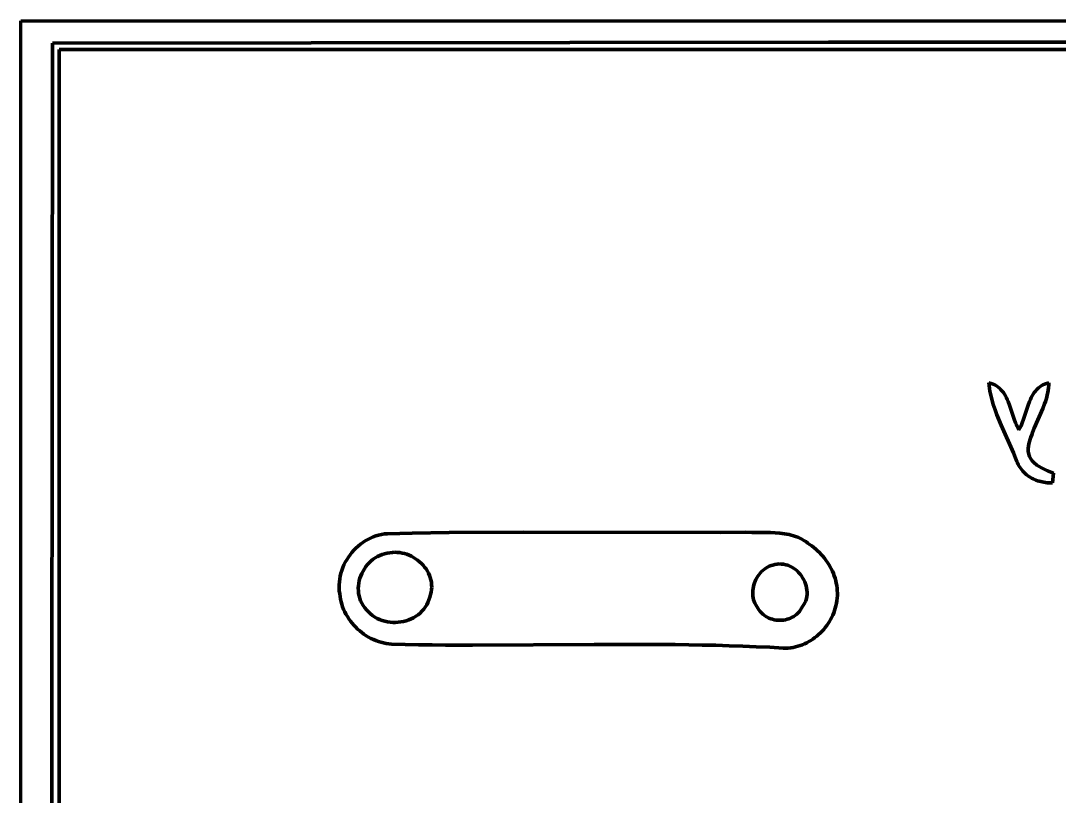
# Model space of a CAD drawing. Header units: millimetres. Extents: x 0 to 18.7, y 0 to 10.7.
# Drawn here: x 0 to 6.03, y 6.19 to 10.69 of the extents above; entities that cross this region are included whole.
import ezdxf

# ---------------------------------------------------------------- set-up
doc = ezdxf.new("R2010")
doc.units = ezdxf.units.MM
doc.layers.add('color#000000ff', color=7, linetype='CONTINUOUS', lineweight=100)
doc.layers.add('color#ffffffff', color=7, linetype='CONTINUOUS', lineweight=100)

msp = doc.modelspace()

# ---------------------------------------------------------------- linework, layer by layer
at = {"layer": 'color#000000ff'}
for p, q in [((0.1806, 6.5833), (0.1843, 10.565)), ((0.1843, 10.565), (4.6924, 10.5702)), ((4.6924, 10.5702), (12.0694, 10.5694)), ((0.2224, 10.5277), (0.2223, 0.5696)), ((18.5138, 10.5276), (0.2224, 10.5277)), ((5.6249, 8.5913), (5.6372, 8.588)), ((5.6264, 8.5752), (5.6249, 8.5913)), ((5.6284, 8.5592), (5.6264, 8.5752)), ((5.6372, 8.588), (5.6486, 8.5839)), ((5.6486, 8.5839), (5.6593, 8.5789)), ((5.6593, 8.5789), (5.6692, 8.5731)), ((5.6692, 8.5731), (5.6783, 8.5666)), ((5.9189, 8.5668), (5.9281, 8.5733)), ((5.9281, 8.5733), (5.938, 8.579)), ((5.938, 8.579), (5.9486, 8.584)), ((5.9486, 8.584), (5.9601, 8.5881)), ((5.9601, 8.5881), (5.9724, 8.5913)), ((5.9719, 8.5772), (5.9708, 8.5631)), ((5.9724, 8.5913), (5.9719, 8.5772)), ((5.631, 8.5434), (5.6284, 8.5592)), ((5.634, 8.5276), (5.631, 8.5434)), ((5.6374, 8.512), (5.634, 8.5276)), ((5.6413, 8.4965), (5.6374, 8.512)), ((5.6783, 8.5666), (5.6868, 8.5595)), ((5.6868, 8.5595), (5.6947, 8.5517)), ((5.6947, 8.5517), (5.702, 8.5433)), ((5.702, 8.5433), (5.7087, 8.5344)), ((5.7087, 8.5344), (5.715, 8.525)), ((5.715, 8.525), (5.7208, 8.5152)), ((5.7208, 8.5152), (5.7262, 8.505)), ((5.8711, 8.5053), (5.8765, 8.5155)), ((5.8765, 8.5155), (5.8822, 8.5253)), ((5.8822, 8.5253), (5.8885, 8.5347)), ((5.8885, 8.5347), (5.8952, 8.5436)), ((5.8952, 8.5436), (5.9025, 8.5519)), ((5.9025, 8.5519), (5.9104, 8.5597)), ((5.9104, 8.5597), (5.9189, 8.5668)), ((5.9607, 8.5087), (5.957, 8.4954)), ((5.964, 8.5221), (5.9607, 8.5087)), ((5.9668, 8.5356), (5.964, 8.5221)), ((5.9691, 8.5493), (5.9668, 8.5356)), ((5.9708, 8.5631), (5.9691, 8.5493)), ((5.6455, 8.4811), (5.6413, 8.4965)), ((5.6501, 8.4658), (5.6455, 8.4811)), ((5.655, 8.4506), (5.6501, 8.4658)), ((5.6603, 8.4355), (5.655, 8.4506)), ((5.7262, 8.505), (5.7313, 8.4944)), ((5.7313, 8.4944), (5.736, 8.4836)), ((5.736, 8.4836), (5.7447, 8.4612)), ((5.7447, 8.4612), (5.7717, 8.3808)), ((5.8262, 8.3809), (5.8527, 8.4615)), ((5.8527, 8.4615), (5.8613, 8.4839)), ((5.8613, 8.4839), (5.866, 8.4947)), ((5.866, 8.4947), (5.8711, 8.5053)), ((5.9483, 8.4692), (5.9385, 8.4433)), ((5.9528, 8.4822), (5.9483, 8.4692)), ((5.957, 8.4954), (5.9528, 8.4822)), ((5.6715, 8.4055), (5.6603, 8.4355)), ((5.6964, 8.3461), (5.6715, 8.4055)), ((5.9385, 8.4433), (5.8884, 8.3283)), ((5.7682, 8.1841), (5.6964, 8.3461)), ((5.7717, 8.3808), (5.78, 8.3588)), ((5.78, 8.3588), (5.7844, 8.3482)), ((5.7844, 8.3482), (5.7891, 8.3379)), ((5.7891, 8.3379), (5.7941, 8.328)), ((5.7941, 8.328), (5.7994, 8.3185)), ((5.7994, 8.3185), (5.8046, 8.328)), ((5.8046, 8.328), (5.8094, 8.3379)), ((5.8094, 8.3379), (5.8139, 8.3482)), ((5.8139, 8.3482), (5.8182, 8.3589)), ((5.8182, 8.3589), (5.8262, 8.3809)), ((5.8884, 8.3283), (5.8781, 8.3025)), ((5.8687, 8.2765), (5.8646, 8.2633)), ((5.8732, 8.2896), (5.8687, 8.2765)), ((5.8781, 8.3025), (5.8732, 8.2896)), ((5.8547, 8.2231), (5.8523, 8.2094)), ((5.8523, 8.2094), (5.8523, 8.2008)), ((5.8575, 8.2366), (5.8547, 8.2231)), ((5.8608, 8.25), (5.8575, 8.2366)), ((5.8646, 8.2633), (5.8608, 8.25)), ((5.7797, 8.1543), (5.7682, 8.1841)), ((5.7827, 8.1447), (5.7797, 8.1543)), ((5.8523, 8.2008), (5.853, 8.1925)), ((5.853, 8.1925), (5.8542, 8.1846)), ((5.8542, 8.1846), (5.8559, 8.1771)), ((5.8559, 8.1771), (5.8581, 8.1699)), ((5.8581, 8.1699), (5.8609, 8.163)), ((5.8609, 8.163), (5.8641, 8.1564)), ((5.8641, 8.1564), (5.8678, 8.1501)), ((5.8678, 8.1501), (5.8719, 8.1441)), ((5.7861, 8.1354), (5.7827, 8.1447)), ((5.7899, 8.1264), (5.7861, 8.1354)), ((5.7942, 8.1177), (5.7899, 8.1264)), ((5.7989, 8.1093), (5.7942, 8.1177)), ((5.804, 8.1012), (5.7989, 8.1093)), ((5.8094, 8.0934), (5.804, 8.1012)), ((5.8152, 8.086), (5.8094, 8.0934)), ((5.8213, 8.0788), (5.8152, 8.086)), ((5.8719, 8.1441), (5.8763, 8.1384)), ((5.8763, 8.1384), (5.8812, 8.133)), ((5.8812, 8.133), (5.8863, 8.1278)), ((5.8863, 8.1278), (5.8918, 8.1228)), ((5.8918, 8.1228), (5.8976, 8.1181)), ((5.8976, 8.1181), (5.9036, 8.1136)), ((5.9036, 8.1136), (5.9163, 8.1053)), ((5.9163, 8.1053), (5.9298, 8.0976)), ((5.9298, 8.0976), (5.9652, 8.0811)), ((5.8278, 8.072), (5.8213, 8.0788)), ((5.8345, 8.0656), (5.8278, 8.072)), ((5.8416, 8.0594), (5.8345, 8.0656)), ((5.849, 8.0536), (5.8416, 8.0594)), ((5.8566, 8.0482), (5.849, 8.0536)), ((5.8645, 8.0431), (5.8566, 8.0482)), ((5.8726, 8.0384), (5.8645, 8.0431)), ((5.8809, 8.034), (5.8726, 8.0384)), ((5.8895, 8.03), (5.8809, 8.034)), ((5.8982, 8.0263), (5.8895, 8.03)), ((5.9072, 8.0231), (5.8982, 8.0263)), ((5.9652, 8.0811), (6.0006, 8.0673)), ((6.0006, 8.0673), (5.9932, 8.0111)), ((5.9162, 8.0202), (5.9072, 8.0231)), ((5.9255, 8.0176), (5.9162, 8.0202)), ((5.9349, 8.0155), (5.9255, 8.0176)), ((5.9444, 8.0138), (5.9349, 8.0155)), ((5.954, 8.0124), (5.9444, 8.0138)), ((5.9637, 8.0115), (5.954, 8.0124)), ((5.9735, 8.0109), (5.9637, 8.0115)), ((5.9833, 8.0108), (5.9735, 8.0109)), ((5.9932, 8.0111), (5.9833, 8.0108)), ((2.4884, 7.7217), (2.9184, 7.7237)), ((2.9184, 7.7237), (4.0651, 7.7223)), ((4.0651, 7.7223), (4.2084, 7.7237)), ((4.2084, 7.7237), (4.2477, 7.7227)), ((4.2477, 7.7227), (4.3562, 7.7219)), ((1.9728, 7.6538), (1.9866, 7.6639)), ((1.9866, 7.6639), (2.0009, 7.6733)), ((2.0009, 7.6733), (2.0156, 7.6819)), ((2.0156, 7.6819), (2.0309, 7.6896)), ((2.0309, 7.6896), (2.0465, 7.6964)), ((2.0465, 7.6964), (2.0626, 7.7022)), ((2.0626, 7.7022), (2.079, 7.7071)), ((2.079, 7.7071), (2.0958, 7.7109)), ((2.0958, 7.7109), (2.1129, 7.7137)), ((2.1129, 7.7137), (2.1303, 7.7153)), ((2.1303, 7.7153), (2.2735, 7.7186)), ((2.2735, 7.7186), (2.4884, 7.7217)), ((4.3562, 7.7219), (4.3835, 7.7207)), ((4.3835, 7.7207), (4.4106, 7.7185)), ((4.4106, 7.7185), (4.424, 7.7169)), ((4.424, 7.7169), (4.4373, 7.715)), ((4.4373, 7.715), (4.4505, 7.7127)), ((4.4505, 7.7127), (4.4636, 7.71)), ((4.4636, 7.71), (4.4765, 7.7069)), ((4.4765, 7.7069), (4.4892, 7.7032)), ((4.4892, 7.7032), (4.5018, 7.699)), ((4.5018, 7.699), (4.5141, 7.6943)), ((4.5141, 7.6943), (4.5263, 7.689)), ((4.5263, 7.689), (4.5382, 7.683)), ((4.5382, 7.683), (4.5498, 7.6764)), ((4.5498, 7.6764), (4.5611, 7.6691)), ((4.5611, 7.6691), (4.5722, 7.661)), ((1.913, 7.5926), (1.9237, 7.6061)), ((1.9237, 7.6061), (1.935, 7.619)), ((1.935, 7.619), (1.947, 7.6313)), ((1.947, 7.6313), (1.9596, 7.6429)), ((1.9596, 7.6429), (1.9728, 7.6538)), ((2.129, 7.6022), (2.114, 7.5991)), ((2.1446, 7.604), (2.129, 7.6022)), ((2.1588, 7.606), (2.1446, 7.604)), ((2.1731, 7.6069), (2.1588, 7.606)), ((2.1874, 7.6066), (2.1731, 7.6069)), ((2.2016, 7.6053), (2.1874, 7.6066)), ((2.2156, 7.603), (2.2016, 7.6053)), ((2.2295, 7.5997), (2.2156, 7.603)), ((4.5722, 7.661), (4.583, 7.6522)), ((4.583, 7.6522), (4.595, 7.6439)), ((4.595, 7.6439), (4.6068, 7.635)), ((4.6068, 7.635), (4.6182, 7.6256)), ((4.6182, 7.6256), (4.6292, 7.6158)), ((4.6292, 7.6158), (4.6398, 7.6056)), ((4.6398, 7.6056), (4.65, 7.5949)), ((1.8778, 7.5339), (1.8855, 7.5492)), ((1.8855, 7.5492), (1.8939, 7.5642)), ((1.8939, 7.5642), (1.9031, 7.5786)), ((1.9031, 7.5786), (1.913, 7.5926)), ((2.0243, 7.5466), (2.0141, 7.5355)), ((2.0351, 7.5569), (2.0243, 7.5466)), ((2.0467, 7.5664), (2.0351, 7.5569)), ((2.059, 7.575), (2.0467, 7.5664)), ((2.0719, 7.5826), (2.059, 7.575)), ((2.0853, 7.5893), (2.0719, 7.5826)), ((2.0994, 7.5948), (2.0853, 7.5893)), ((2.114, 7.5991), (2.0994, 7.5948)), ((2.2431, 7.5954), (2.2295, 7.5997)), ((2.2564, 7.5902), (2.2431, 7.5954)), ((2.2694, 7.5842), (2.2564, 7.5902)), ((2.282, 7.5774), (2.2694, 7.5842)), ((2.2941, 7.5698), (2.282, 7.5774)), ((2.3058, 7.5614), (2.2941, 7.5698)), ((2.3169, 7.5524), (2.3058, 7.5614)), ((2.3273, 7.5427), (2.3169, 7.5524)), ((2.3371, 7.5324), (2.3273, 7.5427)), ((4.65, 7.5949), (4.6598, 7.5839)), ((4.6598, 7.5839), (4.6692, 7.5724)), ((4.6692, 7.5724), (4.6781, 7.5607)), ((4.6781, 7.5607), (4.6865, 7.5486)), ((4.6865, 7.5486), (4.6945, 7.5361)), ((1.8561, 7.4692), (1.8601, 7.4857)), ((1.8601, 7.4857), (1.8652, 7.5021)), ((1.8652, 7.5021), (1.8711, 7.5181)), ((1.8711, 7.5181), (1.8778, 7.5339)), ((1.9817, 7.4849), (1.9757, 7.4711)), ((1.9885, 7.4984), (1.9817, 7.4849)), ((1.9962, 7.5113), (1.9885, 7.4984)), ((2.0048, 7.5237), (1.9962, 7.5113)), ((2.0141, 7.5355), (2.0048, 7.5237)), ((2.3462, 7.5215), (2.3371, 7.5324)), ((2.3546, 7.5101), (2.3462, 7.5215)), ((2.3621, 7.4982), (2.3546, 7.5101)), ((2.3687, 7.4859), (2.3621, 7.4982)), ((2.3744, 7.4731), (2.3687, 7.4859)), ((4.2962, 7.4867), (4.2892, 7.4781)), ((4.3037, 7.4948), (4.2962, 7.4867)), ((4.3117, 7.5023), (4.3037, 7.4948)), ((4.3203, 7.5092), (4.3117, 7.5023)), ((4.3293, 7.5155), (4.3203, 7.5092)), ((4.3387, 7.521), (4.3293, 7.5155)), ((4.3486, 7.5259), (4.3387, 7.521)), ((4.3588, 7.5299), (4.3486, 7.5259)), ((4.3695, 7.5331), (4.3588, 7.5299)), ((4.3805, 7.5354), (4.3695, 7.5331)), ((4.3936, 7.538), (4.3805, 7.5354)), ((4.4066, 7.5392), (4.3936, 7.538)), ((4.4194, 7.5391), (4.4066, 7.5392)), ((4.432, 7.5377), (4.4194, 7.5391)), ((4.4443, 7.5352), (4.432, 7.5377)), ((4.4563, 7.5315), (4.4443, 7.5352)), ((4.4679, 7.5268), (4.4563, 7.5315)), ((4.4792, 7.5211), (4.4679, 7.5268)), ((4.4899, 7.5145), (4.4792, 7.5211)), ((4.5002, 7.507), (4.4899, 7.5145)), ((4.51, 7.4987), (4.5002, 7.507)), ((4.5191, 7.4897), (4.51, 7.4987)), ((4.5276, 7.4801), (4.5191, 7.4897)), ((4.6945, 7.5361), (4.7019, 7.5234)), ((4.7019, 7.5234), (4.7088, 7.5104)), ((4.7088, 7.5104), (4.7151, 7.4972)), ((4.7151, 7.4972), (4.7209, 7.4837)), ((4.7209, 7.4837), (4.7261, 7.4701)), ((1.8497, 7.4183), (1.8508, 7.4354)), ((1.8508, 7.4354), (1.853, 7.4524)), ((1.853, 7.4524), (1.8561, 7.4692)), ((1.9639, 7.4278), (1.962, 7.413)), ((1.9668, 7.4424), (1.9639, 7.4278)), ((1.9708, 7.4569), (1.9668, 7.4424)), ((1.9757, 7.4711), (1.9708, 7.4569)), ((2.3792, 7.46), (2.3744, 7.4731)), ((2.3829, 7.4466), (2.3792, 7.46)), ((2.3856, 7.4329), (2.3829, 7.4466)), ((2.3871, 7.419), (2.3856, 7.4329)), ((4.2627, 7.4293), (4.2593, 7.4187)), ((4.2668, 7.4397), (4.2627, 7.4293)), ((4.2715, 7.4498), (4.2668, 7.4397)), ((4.2768, 7.4597), (4.2715, 7.4498)), ((4.2827, 7.4691), (4.2768, 7.4597)), ((4.2892, 7.4781), (4.2827, 7.4691)), ((4.5355, 7.4699), (4.5276, 7.4801)), ((4.5426, 7.4592), (4.5355, 7.4699)), ((4.549, 7.448), (4.5426, 7.4592)), ((4.5545, 7.4364), (4.549, 7.448)), ((4.5592, 7.4245), (4.5545, 7.4364)), ((4.563, 7.4124), (4.5592, 7.4245)), ((4.7261, 7.4701), (4.7307, 7.4562)), ((4.7307, 7.4562), (4.7346, 7.4421)), ((4.7346, 7.4421), (4.738, 7.4279)), ((4.738, 7.4279), (4.7406, 7.4136)), ((1.8497, 7.4011), (1.8497, 7.4183)), ((1.8507, 7.3839), (1.8497, 7.4011)), ((1.8529, 7.3667), (1.8507, 7.3839)), ((1.8547, 7.351), (1.8529, 7.3667)), ((1.962, 7.413), (1.9611, 7.3981)), ((1.9611, 7.3981), (1.9615, 7.3833)), ((1.9615, 7.3833), (1.9629, 7.3685)), ((1.9629, 7.3685), (1.9656, 7.3538)), ((2.3758, 7.3471), (2.3807, 7.3616)), ((2.3807, 7.3616), (2.3843, 7.3761)), ((2.3843, 7.3761), (2.3865, 7.3905)), ((2.3865, 7.3905), (2.3874, 7.4048)), ((2.3874, 7.4048), (2.3871, 7.419)), ((4.253, 7.386), (4.2524, 7.375)), ((4.2524, 7.375), (4.2525, 7.364)), ((4.2525, 7.364), (4.2534, 7.3531)), ((4.2544, 7.397), (4.253, 7.386)), ((4.2565, 7.4079), (4.2544, 7.397)), ((4.2593, 7.4187), (4.2565, 7.4079)), ((4.5658, 7.4001), (4.563, 7.4124)), ((4.5677, 7.3877), (4.5658, 7.4001)), ((4.5668, 7.3503), (4.5682, 7.3627)), ((4.5685, 7.3752), (4.5677, 7.3877)), ((4.5682, 7.3627), (4.5685, 7.3752)), ((4.7406, 7.4136), (4.7426, 7.3992)), ((4.7426, 7.3992), (4.7439, 7.3847)), ((4.7439, 7.3847), (4.7445, 7.3701)), ((4.7445, 7.3701), (4.7444, 7.3554)), ((1.8573, 7.3355), (1.8547, 7.351)), ((1.8607, 7.3202), (1.8573, 7.3355)), ((1.865, 7.3051), (1.8607, 7.3202)), ((1.87, 7.2903), (1.865, 7.3051)), ((1.9656, 7.3538), (1.9695, 7.3394)), ((1.9695, 7.3394), (1.9747, 7.3252)), ((1.9747, 7.3252), (1.9812, 7.3114)), ((1.9812, 7.3114), (1.989, 7.2979)), ((2.3502, 7.2884), (2.3584, 7.3018)), ((2.3584, 7.3018), (2.3654, 7.316)), ((2.3654, 7.316), (2.3713, 7.3311)), ((2.3713, 7.3311), (2.3758, 7.3471)), ((4.2534, 7.3531), (4.255, 7.3423)), ((4.255, 7.3423), (4.2575, 7.3316)), ((4.2575, 7.3316), (4.2608, 7.3212)), ((4.2608, 7.3212), (4.2649, 7.311)), ((4.2649, 7.311), (4.27, 7.3011)), ((4.27, 7.3011), (4.2759, 7.2916)), ((4.5413, 7.292), (4.549, 7.303)), ((4.549, 7.303), (4.5554, 7.3143)), ((4.5554, 7.3143), (4.5604, 7.3261)), ((4.5604, 7.3261), (4.5642, 7.3381)), ((4.5642, 7.3381), (4.5668, 7.3503)), ((4.7394, 7.3114), (4.7362, 7.2968)), ((4.7419, 7.3261), (4.7394, 7.3114)), ((4.7435, 7.3408), (4.7419, 7.3261)), ((4.7444, 7.3554), (4.7435, 7.3408)), ((1.8758, 7.2757), (1.87, 7.2903)), ((1.8823, 7.2614), (1.8758, 7.2757)), ((1.8895, 7.2475), (1.8823, 7.2614)), ((1.8973, 7.2339), (1.8895, 7.2475)), ((1.989, 7.2979), (1.9982, 7.285)), ((1.9982, 7.285), (2.0088, 7.2726)), ((2.0088, 7.2726), (2.0197, 7.2604)), ((2.0197, 7.2604), (2.0314, 7.2494)), ((2.0314, 7.2494), (2.0439, 7.2395)), ((2.2953, 7.2352), (2.3079, 7.244)), ((2.3079, 7.244), (2.3198, 7.2537)), ((2.3198, 7.2537), (2.3308, 7.2644)), ((2.3308, 7.2644), (2.341, 7.2759)), ((2.341, 7.2759), (2.3502, 7.2884)), ((4.2759, 7.2916), (4.2827, 7.2825)), ((4.2827, 7.2825), (4.2886, 7.2727)), ((4.2886, 7.2727), (4.2953, 7.2637)), ((4.2953, 7.2637), (4.3026, 7.2554)), ((4.3026, 7.2554), (4.3105, 7.2479)), ((4.3105, 7.2479), (4.3189, 7.241)), ((4.3189, 7.241), (4.3278, 7.2349)), ((4.4918, 7.235), (4.5007, 7.241)), ((4.5007, 7.241), (4.509, 7.2478)), ((4.509, 7.2478), (4.5168, 7.2552)), ((4.5168, 7.2552), (4.5239, 7.2634)), ((4.5239, 7.2634), (4.5304, 7.2722)), ((4.5304, 7.2722), (4.5362, 7.2817)), ((4.5362, 7.2817), (4.5413, 7.292)), ((4.7175, 7.2427), (4.7115, 7.23)), ((4.723, 7.2557), (4.7175, 7.2427)), ((4.7278, 7.2689), (4.723, 7.2557)), ((4.7321, 7.2822), (4.7278, 7.2689)), ((4.7362, 7.2968), (4.7321, 7.2822)), ((1.9059, 7.2207), (1.8973, 7.2339)), ((1.915, 7.2079), (1.9059, 7.2207)), ((1.9247, 7.1955), (1.915, 7.2079)), ((1.935, 7.1836), (1.9247, 7.1955)), ((1.9458, 7.1721), (1.935, 7.1836)), ((2.0439, 7.2395), (2.0571, 7.2307)), ((2.0571, 7.2307), (2.0709, 7.2231)), ((2.0709, 7.2231), (2.0851, 7.2165)), ((2.0851, 7.2165), (2.0998, 7.211)), ((2.0998, 7.211), (2.1149, 7.2067)), ((2.1149, 7.2067), (2.1303, 7.2034)), ((2.1303, 7.2034), (2.1458, 7.2012)), ((2.1458, 7.2012), (2.1615, 7.2)), ((2.1615, 7.2), (2.1772, 7.1999)), ((2.1772, 7.1999), (2.1929, 7.2008)), ((2.1929, 7.2008), (2.2085, 7.2027)), ((2.2085, 7.2027), (2.2239, 7.2057)), ((2.2239, 7.2057), (2.239, 7.2096)), ((2.239, 7.2096), (2.2538, 7.2145)), ((2.2538, 7.2145), (2.2681, 7.2205)), ((2.2681, 7.2205), (2.282, 7.2273)), ((2.282, 7.2273), (2.2953, 7.2352)), ((4.3278, 7.2349), (4.3371, 7.2296)), ((4.3371, 7.2296), (4.3469, 7.2249)), ((4.3469, 7.2249), (4.3569, 7.221)), ((4.3569, 7.221), (4.3672, 7.2178)), ((4.3672, 7.2178), (4.3777, 7.2153)), ((4.3777, 7.2153), (4.3884, 7.2135)), ((4.3884, 7.2135), (4.3992, 7.2124)), ((4.3992, 7.2124), (4.41, 7.2121)), ((4.41, 7.2121), (4.4208, 7.2125)), ((4.4208, 7.2125), (4.4316, 7.2136)), ((4.4316, 7.2136), (4.4422, 7.2154)), ((4.4422, 7.2154), (4.4527, 7.2179)), ((4.4527, 7.2179), (4.463, 7.2211)), ((4.463, 7.2211), (4.4729, 7.225)), ((4.4729, 7.225), (4.4826, 7.2297)), ((4.4826, 7.2297), (4.4918, 7.235)), ((4.6823, 7.1817), (4.6738, 7.1705)), ((4.6904, 7.1933), (4.6823, 7.1817)), ((4.6979, 7.2053), (4.6904, 7.1933)), ((4.705, 7.2175), (4.6979, 7.2053)), ((4.7115, 7.23), (4.705, 7.2175)), ((1.9572, 7.1611), (1.9458, 7.1721)), ((1.969, 7.1507), (1.9572, 7.1611)), ((1.9813, 7.1408), (1.969, 7.1507)), ((1.994, 7.1315), (1.9813, 7.1408)), ((2.0071, 7.1228), (1.994, 7.1315)), ((2.0206, 7.1147), (2.0071, 7.1228)), ((4.6247, 7.1201), (4.6137, 7.1113)), ((4.6353, 7.1293), (4.6247, 7.1201)), ((4.6456, 7.139), (4.6353, 7.1293)), ((4.6554, 7.1491), (4.6456, 7.139)), ((4.6648, 7.1596), (4.6554, 7.1491)), ((4.6738, 7.1705), (4.6648, 7.1596)), ((2.0344, 7.1072), (2.0206, 7.1147)), ((2.0486, 7.1004), (2.0344, 7.1072)), ((2.0631, 7.0943), (2.0486, 7.1004)), ((2.0778, 7.0889), (2.0631, 7.0943)), ((2.0928, 7.0843), (2.0778, 7.0889)), ((2.108, 7.0805), (2.0928, 7.0843)), ((2.1234, 7.0774), (2.108, 7.0805)), ((2.139, 7.0752), (2.1234, 7.0774)), ((2.1547, 7.0738), (2.139, 7.0752)), ((2.2331, 7.0718), (2.1547, 7.0738)), ((2.3116, 7.0702), (2.2331, 7.0718)), ((2.39, 7.069), (2.3116, 7.0702)), ((2.4685, 7.0682), (2.39, 7.069)), ((2.6254, 7.0674), (2.4685, 7.0682)), ((3.3319, 7.0711), (2.6254, 7.0674)), ((3.6459, 7.0717), (3.3319, 7.0711)), ((3.8028, 7.0707), (3.6459, 7.0717)), ((3.8813, 7.0697), (3.8028, 7.0707)), ((3.9597, 7.0684), (3.8813, 7.0697)), ((4.0381, 7.0667), (3.9597, 7.0684)), ((4.1166, 7.0645), (4.0381, 7.0667)), ((4.195, 7.0619), (4.1166, 7.0645)), ((4.2734, 7.0587), (4.195, 7.0619)), ((4.5144, 7.061), (4.5008, 7.0575)), ((4.5278, 7.0652), (4.5144, 7.061)), ((4.5409, 7.07), (4.5278, 7.0652)), ((4.5538, 7.0754), (4.5409, 7.07)), ((4.5664, 7.0815), (4.5538, 7.0754)), ((4.5787, 7.0881), (4.5664, 7.0815)), ((4.5907, 7.0953), (4.5787, 7.0881)), ((4.6024, 7.1031), (4.5907, 7.0953)), ((4.6137, 7.1113), (4.6024, 7.1031)), ((4.3518, 7.0551), (4.2734, 7.0587)), ((4.4301, 7.0508), (4.3518, 7.0551)), ((4.4446, 7.0506), (4.4301, 7.0508)), ((4.4589, 7.0512), (4.4446, 7.0506)), ((4.473, 7.0526), (4.4589, 7.0512)), ((4.487, 7.0547), (4.473, 7.0526)), ((4.5008, 7.0575), (4.487, 7.0547)), ((0.1798, 2.827), (0.1806, 6.5833))]:
    msp.add_line(p, q, dxfattribs=at)
at = {"layer": 'color#ffffffff'}
for p, q in [((0, 10.6944), (18.6667, 10.6944)), ((0, 0), (0, 10.6944)), ((0.1843, 10.565), (0.1806, 6.5833)), ((4.6924, 10.5702), (0.1843, 10.565)), ((12.0694, 10.5694), (4.6924, 10.5702)), ((0.2223, 0.5696), (0.2224, 10.5277)), ((0.2224, 10.5277), (18.5138, 10.5276)), ((5.6249, 8.5913), (5.6264, 8.5752)), ((5.6372, 8.588), (5.6249, 8.5913)), ((5.6264, 8.5752), (5.6284, 8.5592)), ((5.6486, 8.5839), (5.6372, 8.588)), ((5.6593, 8.5789), (5.6486, 8.5839)), ((5.6692, 8.5731), (5.6593, 8.5789)), ((5.6783, 8.5666), (5.6692, 8.5731)), ((5.9281, 8.5733), (5.9189, 8.5668)), ((5.938, 8.579), (5.9281, 8.5733)), ((5.9486, 8.584), (5.938, 8.579)), ((5.9601, 8.5881), (5.9486, 8.584)), ((5.9724, 8.5913), (5.9601, 8.5881)), ((5.9708, 8.5631), (5.9719, 8.5772)), ((5.9719, 8.5772), (5.9724, 8.5913)), ((5.6284, 8.5592), (5.631, 8.5434)), ((5.631, 8.5434), (5.634, 8.5276)), ((5.634, 8.5276), (5.6374, 8.512)), ((5.6374, 8.512), (5.6413, 8.4965)), ((5.6868, 8.5595), (5.6783, 8.5666)), ((5.6947, 8.5517), (5.6868, 8.5595)), ((5.702, 8.5433), (5.6947, 8.5517)), ((5.7087, 8.5344), (5.702, 8.5433)), ((5.715, 8.525), (5.7087, 8.5344)), ((5.7208, 8.5152), (5.715, 8.525)), ((5.7262, 8.505), (5.7208, 8.5152)), ((5.8765, 8.5155), (5.8711, 8.5053)), ((5.8822, 8.5253), (5.8765, 8.5155)), ((5.8885, 8.5347), (5.8822, 8.5253)), ((5.8952, 8.5436), (5.8885, 8.5347)), ((5.9025, 8.5519), (5.8952, 8.5436)), ((5.9104, 8.5597), (5.9025, 8.5519)), ((5.9189, 8.5668), (5.9104, 8.5597)), ((5.957, 8.4954), (5.9607, 8.5087)), ((5.9607, 8.5087), (5.964, 8.5221)), ((5.964, 8.5221), (5.9668, 8.5356)), ((5.9668, 8.5356), (5.9691, 8.5493)), ((5.9691, 8.5493), (5.9708, 8.5631)), ((5.6413, 8.4965), (5.6455, 8.4811)), ((5.6455, 8.4811), (5.6501, 8.4658)), ((5.6501, 8.4658), (5.655, 8.4506)), ((5.655, 8.4506), (5.6603, 8.4355)), ((5.7313, 8.4944), (5.7262, 8.505)), ((5.736, 8.4836), (5.7313, 8.4944)), ((5.7447, 8.4612), (5.736, 8.4836)), ((5.7717, 8.3808), (5.7447, 8.4612)), ((5.8527, 8.4615), (5.8262, 8.3809)), ((5.8613, 8.4839), (5.8527, 8.4615)), ((5.866, 8.4947), (5.8613, 8.4839)), ((5.8711, 8.5053), (5.866, 8.4947)), ((5.9385, 8.4433), (5.9483, 8.4692)), ((5.9483, 8.4692), (5.9528, 8.4822)), ((5.9528, 8.4822), (5.957, 8.4954)), ((5.6603, 8.4355), (5.6715, 8.4055)), ((5.6715, 8.4055), (5.6964, 8.3461)), ((5.8884, 8.3283), (5.9385, 8.4433)), ((5.6964, 8.3461), (5.7682, 8.1841)), ((5.78, 8.3588), (5.7717, 8.3808)), ((5.7844, 8.3482), (5.78, 8.3588)), ((5.7891, 8.3379), (5.7844, 8.3482)), ((5.7941, 8.328), (5.7891, 8.3379)), ((5.7994, 8.3185), (5.7941, 8.328)), ((5.8046, 8.328), (5.7994, 8.3185)), ((5.8094, 8.3379), (5.8046, 8.328)), ((5.8139, 8.3482), (5.8094, 8.3379)), ((5.8182, 8.3589), (5.8139, 8.3482)), ((5.8262, 8.3809), (5.8182, 8.3589)), ((5.8781, 8.3025), (5.8884, 8.3283)), ((5.8646, 8.2633), (5.8687, 8.2765)), ((5.8687, 8.2765), (5.8732, 8.2896)), ((5.8732, 8.2896), (5.8781, 8.3025)), ((5.8523, 8.2094), (5.8547, 8.2231)), ((5.8523, 8.2008), (5.8523, 8.2094)), ((5.8547, 8.2231), (5.8575, 8.2366)), ((5.8575, 8.2366), (5.8608, 8.25)), ((5.8608, 8.25), (5.8646, 8.2633)), ((5.7682, 8.1841), (5.7797, 8.1543)), ((5.7797, 8.1543), (5.7827, 8.1447)), ((5.853, 8.1925), (5.8523, 8.2008)), ((5.8542, 8.1846), (5.853, 8.1925)), ((5.8559, 8.1771), (5.8542, 8.1846)), ((5.8581, 8.1699), (5.8559, 8.1771)), ((5.8609, 8.163), (5.8581, 8.1699)), ((5.8641, 8.1564), (5.8609, 8.163)), ((5.8678, 8.1501), (5.8641, 8.1564)), ((5.8719, 8.1441), (5.8678, 8.1501)), ((5.7827, 8.1447), (5.7861, 8.1354)), ((5.7861, 8.1354), (5.7899, 8.1264)), ((5.7899, 8.1264), (5.7942, 8.1177)), ((5.7942, 8.1177), (5.7989, 8.1093)), ((5.7989, 8.1093), (5.804, 8.1012)), ((5.804, 8.1012), (5.8094, 8.0934)), ((5.8094, 8.0934), (5.8152, 8.086)), ((5.8152, 8.086), (5.8213, 8.0788)), ((5.8763, 8.1384), (5.8719, 8.1441)), ((5.8812, 8.133), (5.8763, 8.1384)), ((5.8863, 8.1278), (5.8812, 8.133)), ((5.8918, 8.1228), (5.8863, 8.1278)), ((5.8976, 8.1181), (5.8918, 8.1228)), ((5.9036, 8.1136), (5.8976, 8.1181)), ((5.9163, 8.1053), (5.9036, 8.1136)), ((5.9298, 8.0976), (5.9163, 8.1053)), ((5.9652, 8.0811), (5.9298, 8.0976)), ((5.8213, 8.0788), (5.8278, 8.072)), ((5.8278, 8.072), (5.8345, 8.0656)), ((5.8345, 8.0656), (5.8416, 8.0594)), ((5.8416, 8.0594), (5.849, 8.0536)), ((5.849, 8.0536), (5.8566, 8.0482)), ((5.8566, 8.0482), (5.8645, 8.0431)), ((5.8645, 8.0431), (5.8726, 8.0384)), ((5.8726, 8.0384), (5.8809, 8.034)), ((5.8809, 8.034), (5.8895, 8.03)), ((5.8895, 8.03), (5.8982, 8.0263)), ((5.8982, 8.0263), (5.9072, 8.0231)), ((6.0006, 8.0673), (5.9652, 8.0811)), ((5.9932, 8.0111), (6.0006, 8.0673)), ((5.9072, 8.0231), (5.9162, 8.0202)), ((5.9162, 8.0202), (5.9255, 8.0176)), ((5.9255, 8.0176), (5.9349, 8.0155)), ((5.9349, 8.0155), (5.9444, 8.0138)), ((5.9444, 8.0138), (5.954, 8.0124)), ((5.954, 8.0124), (5.9637, 8.0115)), ((5.9637, 8.0115), (5.9735, 8.0109)), ((5.9735, 8.0109), (5.9833, 8.0108)), ((5.9833, 8.0108), (5.9932, 8.0111)), ((2.9184, 7.7237), (2.4884, 7.7217)), ((4.0651, 7.7223), (2.9184, 7.7237)), ((4.2084, 7.7237), (4.0651, 7.7223)), ((4.2477, 7.7227), (4.2084, 7.7237)), ((4.3562, 7.7219), (4.2477, 7.7227)), ((1.9866, 7.6639), (1.9728, 7.6538)), ((2.0009, 7.6733), (1.9866, 7.6639)), ((2.0156, 7.6819), (2.0009, 7.6733)), ((2.0309, 7.6896), (2.0156, 7.6819)), ((2.0465, 7.6964), (2.0309, 7.6896)), ((2.0626, 7.7022), (2.0465, 7.6964)), ((2.079, 7.7071), (2.0626, 7.7022)), ((2.0958, 7.7109), (2.079, 7.7071)), ((2.1129, 7.7137), (2.0958, 7.7109)), ((2.1303, 7.7153), (2.1129, 7.7137)), ((2.2735, 7.7186), (2.1303, 7.7153)), ((2.4884, 7.7217), (2.2735, 7.7186)), ((4.3835, 7.7207), (4.3562, 7.7219)), ((4.4106, 7.7185), (4.3835, 7.7207)), ((4.424, 7.7169), (4.4106, 7.7185)), ((4.4373, 7.715), (4.424, 7.7169)), ((4.4505, 7.7127), (4.4373, 7.715)), ((4.4636, 7.71), (4.4505, 7.7127)), ((4.4765, 7.7069), (4.4636, 7.71)), ((4.4892, 7.7032), (4.4765, 7.7069)), ((4.5018, 7.699), (4.4892, 7.7032)), ((4.5141, 7.6943), (4.5018, 7.699)), ((4.5263, 7.689), (4.5141, 7.6943)), ((4.5382, 7.683), (4.5263, 7.689)), ((4.5498, 7.6764), (4.5382, 7.683)), ((4.5611, 7.6691), (4.5498, 7.6764)), ((4.5722, 7.661), (4.5611, 7.6691)), ((1.9237, 7.6061), (1.913, 7.5926)), ((1.935, 7.619), (1.9237, 7.6061)), ((1.947, 7.6313), (1.935, 7.619)), ((1.9596, 7.6429), (1.947, 7.6313)), ((1.9728, 7.6538), (1.9596, 7.6429)), ((2.114, 7.5991), (2.129, 7.6022)), ((2.129, 7.6022), (2.1446, 7.604)), ((2.1446, 7.604), (2.1588, 7.606)), ((2.1588, 7.606), (2.1731, 7.6069)), ((2.1731, 7.6069), (2.1874, 7.6066)), ((2.1874, 7.6066), (2.2016, 7.6053)), ((2.2016, 7.6053), (2.2156, 7.603)), ((2.2156, 7.603), (2.2295, 7.5997)), ((4.583, 7.6522), (4.5722, 7.661)), ((4.595, 7.6439), (4.583, 7.6522)), ((4.6068, 7.635), (4.595, 7.6439)), ((4.6182, 7.6256), (4.6068, 7.635)), ((4.6292, 7.6158), (4.6182, 7.6256)), ((4.6398, 7.6056), (4.6292, 7.6158)), ((4.65, 7.5949), (4.6398, 7.6056)), ((1.8855, 7.5492), (1.8778, 7.5339)), ((1.8939, 7.5642), (1.8855, 7.5492)), ((1.9031, 7.5786), (1.8939, 7.5642)), ((1.913, 7.5926), (1.9031, 7.5786)), ((2.0141, 7.5355), (2.0243, 7.5466)), ((2.0243, 7.5466), (2.0351, 7.5569)), ((2.0351, 7.5569), (2.0467, 7.5664)), ((2.0467, 7.5664), (2.059, 7.575)), ((2.059, 7.575), (2.0719, 7.5826)), ((2.0719, 7.5826), (2.0853, 7.5893)), ((2.0853, 7.5893), (2.0994, 7.5948)), ((2.0994, 7.5948), (2.114, 7.5991)), ((2.2295, 7.5997), (2.2431, 7.5954)), ((2.2431, 7.5954), (2.2564, 7.5902)), ((2.2564, 7.5902), (2.2694, 7.5842)), ((2.2694, 7.5842), (2.282, 7.5774)), ((2.282, 7.5774), (2.2941, 7.5698)), ((2.2941, 7.5698), (2.3058, 7.5614)), ((2.3058, 7.5614), (2.3169, 7.5524)), ((2.3169, 7.5524), (2.3273, 7.5427)), ((2.3273, 7.5427), (2.3371, 7.5324)), ((4.6598, 7.5839), (4.65, 7.5949)), ((4.6692, 7.5724), (4.6598, 7.5839)), ((4.6781, 7.5607), (4.6692, 7.5724)), ((4.6865, 7.5486), (4.6781, 7.5607)), ((4.6945, 7.5361), (4.6865, 7.5486)), ((1.8601, 7.4857), (1.8561, 7.4692)), ((1.8652, 7.5021), (1.8601, 7.4857)), ((1.8711, 7.5181), (1.8652, 7.5021)), ((1.8778, 7.5339), (1.8711, 7.5181)), ((1.9757, 7.4711), (1.9817, 7.4849)), ((1.9817, 7.4849), (1.9885, 7.4984)), ((1.9885, 7.4984), (1.9962, 7.5113)), ((1.9962, 7.5113), (2.0048, 7.5237)), ((2.0048, 7.5237), (2.0141, 7.5355)), ((2.3371, 7.5324), (2.3462, 7.5215)), ((2.3462, 7.5215), (2.3546, 7.5101)), ((2.3546, 7.5101), (2.3621, 7.4982)), ((2.3621, 7.4982), (2.3687, 7.4859)), ((2.3687, 7.4859), (2.3744, 7.4731)), ((4.2892, 7.4781), (4.2962, 7.4867)), ((4.2962, 7.4867), (4.3037, 7.4948)), ((4.3037, 7.4948), (4.3117, 7.5023)), ((4.3117, 7.5023), (4.3203, 7.5092)), ((4.3203, 7.5092), (4.3293, 7.5155)), ((4.3293, 7.5155), (4.3387, 7.521)), ((4.3387, 7.521), (4.3486, 7.5259)), ((4.3486, 7.5259), (4.3588, 7.5299)), ((4.3588, 7.5299), (4.3695, 7.5331)), ((4.3695, 7.5331), (4.3805, 7.5354)), ((4.3805, 7.5354), (4.3936, 7.538)), ((4.3936, 7.538), (4.4066, 7.5392)), ((4.4066, 7.5392), (4.4194, 7.5391)), ((4.4194, 7.5391), (4.432, 7.5377)), ((4.432, 7.5377), (4.4443, 7.5352)), ((4.4443, 7.5352), (4.4563, 7.5315)), ((4.4563, 7.5315), (4.4679, 7.5268)), ((4.4679, 7.5268), (4.4792, 7.5211)), ((4.4792, 7.5211), (4.4899, 7.5145)), ((4.4899, 7.5145), (4.5002, 7.507)), ((4.5002, 7.507), (4.51, 7.4987)), ((4.51, 7.4987), (4.5191, 7.4897)), ((4.5191, 7.4897), (4.5276, 7.4801)), ((4.7019, 7.5234), (4.6945, 7.5361)), ((4.7088, 7.5104), (4.7019, 7.5234)), ((4.7151, 7.4972), (4.7088, 7.5104)), ((4.7209, 7.4837), (4.7151, 7.4972)), ((4.7261, 7.4701), (4.7209, 7.4837)), ((1.8508, 7.4354), (1.8497, 7.4183)), ((1.853, 7.4524), (1.8508, 7.4354)), ((1.8561, 7.4692), (1.853, 7.4524)), ((1.962, 7.413), (1.9639, 7.4278)), ((1.9639, 7.4278), (1.9668, 7.4424)), ((1.9668, 7.4424), (1.9708, 7.4569)), ((1.9708, 7.4569), (1.9757, 7.4711)), ((2.3744, 7.4731), (2.3792, 7.46)), ((2.3792, 7.46), (2.3829, 7.4466)), ((2.3829, 7.4466), (2.3856, 7.4329)), ((2.3856, 7.4329), (2.3871, 7.419)), ((4.2593, 7.4187), (4.2627, 7.4293)), ((4.2627, 7.4293), (4.2668, 7.4397)), ((4.2668, 7.4397), (4.2715, 7.4498)), ((4.2715, 7.4498), (4.2768, 7.4597)), ((4.2768, 7.4597), (4.2827, 7.4691)), ((4.2827, 7.4691), (4.2892, 7.4781)), ((4.5276, 7.4801), (4.5355, 7.4699)), ((4.5355, 7.4699), (4.5426, 7.4592)), ((4.5426, 7.4592), (4.549, 7.448)), ((4.549, 7.448), (4.5545, 7.4364)), ((4.5545, 7.4364), (4.5592, 7.4245)), ((4.5592, 7.4245), (4.563, 7.4124)), ((4.7307, 7.4562), (4.7261, 7.4701)), ((4.7346, 7.4421), (4.7307, 7.4562)), ((4.738, 7.4279), (4.7346, 7.4421)), ((4.7406, 7.4136), (4.738, 7.4279)), ((1.8497, 7.4183), (1.8497, 7.4011)), ((1.8497, 7.4011), (1.8507, 7.3839)), ((1.8507, 7.3839), (1.8529, 7.3667)), ((1.8529, 7.3667), (1.8547, 7.351)), ((1.9611, 7.3981), (1.962, 7.413)), ((1.9615, 7.3833), (1.9611, 7.3981)), ((1.9629, 7.3685), (1.9615, 7.3833)), ((1.9656, 7.3538), (1.9629, 7.3685)), ((2.3807, 7.3616), (2.3758, 7.3471)), ((2.3843, 7.3761), (2.3807, 7.3616)), ((2.3865, 7.3905), (2.3843, 7.3761)), ((2.3874, 7.4048), (2.3865, 7.3905)), ((2.3871, 7.419), (2.3874, 7.4048)), ((4.2524, 7.375), (4.253, 7.386)), ((4.2525, 7.364), (4.2524, 7.375)), ((4.2534, 7.3531), (4.2525, 7.364)), ((4.253, 7.386), (4.2544, 7.397)), ((4.2544, 7.397), (4.2565, 7.4079)), ((4.2565, 7.4079), (4.2593, 7.4187)), ((4.563, 7.4124), (4.5658, 7.4001)), ((4.5658, 7.4001), (4.5677, 7.3877)), ((4.5682, 7.3627), (4.5668, 7.3503)), ((4.5677, 7.3877), (4.5685, 7.3752)), ((4.5685, 7.3752), (4.5682, 7.3627)), ((4.7426, 7.3992), (4.7406, 7.4136)), ((4.7439, 7.3847), (4.7426, 7.3992)), ((4.7445, 7.3701), (4.7439, 7.3847)), ((4.7444, 7.3554), (4.7445, 7.3701)), ((1.8547, 7.351), (1.8573, 7.3355)), ((1.8573, 7.3355), (1.8607, 7.3202)), ((1.8607, 7.3202), (1.865, 7.3051)), ((1.865, 7.3051), (1.87, 7.2903)), ((1.9695, 7.3394), (1.9656, 7.3538)), ((1.9747, 7.3252), (1.9695, 7.3394)), ((1.9812, 7.3114), (1.9747, 7.3252)), ((1.989, 7.2979), (1.9812, 7.3114)), ((2.3584, 7.3018), (2.3502, 7.2884)), ((2.3654, 7.316), (2.3584, 7.3018)), ((2.3713, 7.3311), (2.3654, 7.316)), ((2.3758, 7.3471), (2.3713, 7.3311)), ((4.255, 7.3423), (4.2534, 7.3531)), ((4.2575, 7.3316), (4.255, 7.3423)), ((4.2608, 7.3212), (4.2575, 7.3316)), ((4.2649, 7.311), (4.2608, 7.3212)), ((4.27, 7.3011), (4.2649, 7.311)), ((4.2759, 7.2916), (4.27, 7.3011)), ((4.549, 7.303), (4.5413, 7.292)), ((4.5554, 7.3143), (4.549, 7.303)), ((4.5604, 7.3261), (4.5554, 7.3143)), ((4.5642, 7.3381), (4.5604, 7.3261)), ((4.5668, 7.3503), (4.5642, 7.3381)), ((4.7362, 7.2968), (4.7394, 7.3114)), ((4.7394, 7.3114), (4.7419, 7.3261)), ((4.7419, 7.3261), (4.7435, 7.3408)), ((4.7435, 7.3408), (4.7444, 7.3554)), ((1.87, 7.2903), (1.8758, 7.2757)), ((1.8758, 7.2757), (1.8823, 7.2614)), ((1.8823, 7.2614), (1.8895, 7.2475)), ((1.8895, 7.2475), (1.8973, 7.2339)), ((1.9982, 7.285), (1.989, 7.2979)), ((2.0088, 7.2726), (1.9982, 7.285)), ((2.0197, 7.2604), (2.0088, 7.2726)), ((2.0314, 7.2494), (2.0197, 7.2604)), ((2.0439, 7.2395), (2.0314, 7.2494)), ((2.3079, 7.244), (2.2953, 7.2352)), ((2.3198, 7.2537), (2.3079, 7.244)), ((2.3308, 7.2644), (2.3198, 7.2537)), ((2.341, 7.2759), (2.3308, 7.2644)), ((2.3502, 7.2884), (2.341, 7.2759)), ((4.2827, 7.2825), (4.2759, 7.2916)), ((4.2886, 7.2727), (4.2827, 7.2825)), ((4.2953, 7.2637), (4.2886, 7.2727)), ((4.3026, 7.2554), (4.2953, 7.2637)), ((4.3105, 7.2479), (4.3026, 7.2554)), ((4.3189, 7.241), (4.3105, 7.2479)), ((4.3278, 7.2349), (4.3189, 7.241)), ((4.5007, 7.241), (4.4918, 7.235)), ((4.509, 7.2478), (4.5007, 7.241)), ((4.5168, 7.2552), (4.509, 7.2478)), ((4.5239, 7.2634), (4.5168, 7.2552)), ((4.5304, 7.2722), (4.5239, 7.2634)), ((4.5362, 7.2817), (4.5304, 7.2722)), ((4.5413, 7.292), (4.5362, 7.2817)), ((4.7115, 7.23), (4.7175, 7.2427)), ((4.7175, 7.2427), (4.723, 7.2557)), ((4.723, 7.2557), (4.7278, 7.2689)), ((4.7278, 7.2689), (4.7321, 7.2822)), ((4.7321, 7.2822), (4.7362, 7.2968)), ((1.8973, 7.2339), (1.9059, 7.2207)), ((1.9059, 7.2207), (1.915, 7.2079)), ((1.915, 7.2079), (1.9247, 7.1955)), ((1.9247, 7.1955), (1.935, 7.1836)), ((1.935, 7.1836), (1.9458, 7.1721)), ((2.0571, 7.2307), (2.0439, 7.2395)), ((2.0709, 7.2231), (2.0571, 7.2307)), ((2.0851, 7.2165), (2.0709, 7.2231)), ((2.0998, 7.211), (2.0851, 7.2165)), ((2.1149, 7.2067), (2.0998, 7.211)), ((2.1303, 7.2034), (2.1149, 7.2067)), ((2.1458, 7.2012), (2.1303, 7.2034)), ((2.1615, 7.2), (2.1458, 7.2012)), ((2.1772, 7.1999), (2.1615, 7.2)), ((2.1929, 7.2008), (2.1772, 7.1999)), ((2.2085, 7.2027), (2.1929, 7.2008)), ((2.2239, 7.2057), (2.2085, 7.2027)), ((2.239, 7.2096), (2.2239, 7.2057)), ((2.2538, 7.2145), (2.239, 7.2096)), ((2.2681, 7.2205), (2.2538, 7.2145)), ((2.282, 7.2273), (2.2681, 7.2205)), ((2.2953, 7.2352), (2.282, 7.2273)), ((4.3371, 7.2296), (4.3278, 7.2349)), ((4.3469, 7.2249), (4.3371, 7.2296)), ((4.3569, 7.221), (4.3469, 7.2249)), ((4.3672, 7.2178), (4.3569, 7.221)), ((4.3777, 7.2153), (4.3672, 7.2178)), ((4.3884, 7.2135), (4.3777, 7.2153)), ((4.3992, 7.2124), (4.3884, 7.2135)), ((4.41, 7.2121), (4.3992, 7.2124)), ((4.4208, 7.2125), (4.41, 7.2121)), ((4.4316, 7.2136), (4.4208, 7.2125)), ((4.4422, 7.2154), (4.4316, 7.2136)), ((4.4527, 7.2179), (4.4422, 7.2154)), ((4.463, 7.2211), (4.4527, 7.2179)), ((4.4729, 7.225), (4.463, 7.2211)), ((4.4826, 7.2297), (4.4729, 7.225)), ((4.4918, 7.235), (4.4826, 7.2297)), ((4.6738, 7.1705), (4.6823, 7.1817)), ((4.6823, 7.1817), (4.6904, 7.1933)), ((4.6904, 7.1933), (4.6979, 7.2053)), ((4.6979, 7.2053), (4.705, 7.2175)), ((4.705, 7.2175), (4.7115, 7.23)), ((1.9458, 7.1721), (1.9572, 7.1611)), ((1.9572, 7.1611), (1.969, 7.1507)), ((1.969, 7.1507), (1.9813, 7.1408)), ((1.9813, 7.1408), (1.994, 7.1315)), ((1.994, 7.1315), (2.0071, 7.1228)), ((2.0071, 7.1228), (2.0206, 7.1147)), ((4.6137, 7.1113), (4.6247, 7.1201)), ((4.6247, 7.1201), (4.6353, 7.1293)), ((4.6353, 7.1293), (4.6456, 7.139)), ((4.6456, 7.139), (4.6554, 7.1491)), ((4.6554, 7.1491), (4.6648, 7.1596)), ((4.6648, 7.1596), (4.6738, 7.1705)), ((2.0206, 7.1147), (2.0344, 7.1072)), ((2.0344, 7.1072), (2.0486, 7.1004)), ((2.0486, 7.1004), (2.0631, 7.0943)), ((2.0631, 7.0943), (2.0778, 7.0889)), ((2.0778, 7.0889), (2.0928, 7.0843)), ((2.0928, 7.0843), (2.108, 7.0805)), ((2.108, 7.0805), (2.1234, 7.0774)), ((2.1234, 7.0774), (2.139, 7.0752)), ((2.139, 7.0752), (2.1547, 7.0738)), ((2.1547, 7.0738), (2.2331, 7.0718)), ((2.2331, 7.0718), (2.3116, 7.0702)), ((2.3116, 7.0702), (2.39, 7.069)), ((2.39, 7.069), (2.4685, 7.0682)), ((2.4685, 7.0682), (2.6254, 7.0674)), ((2.6254, 7.0674), (3.3319, 7.0711)), ((3.3319, 7.0711), (3.6459, 7.0717)), ((3.6459, 7.0717), (3.8028, 7.0707)), ((3.8028, 7.0707), (3.8813, 7.0697)), ((3.8813, 7.0697), (3.9597, 7.0684)), ((3.9597, 7.0684), (4.0381, 7.0667)), ((4.0381, 7.0667), (4.1166, 7.0645)), ((4.1166, 7.0645), (4.195, 7.0619)), ((4.195, 7.0619), (4.2734, 7.0587)), ((4.5008, 7.0575), (4.5144, 7.061)), ((4.5144, 7.061), (4.5278, 7.0652)), ((4.5278, 7.0652), (4.5409, 7.07)), ((4.5409, 7.07), (4.5538, 7.0754)), ((4.5538, 7.0754), (4.5664, 7.0815)), ((4.5664, 7.0815), (4.5787, 7.0881)), ((4.5787, 7.0881), (4.5907, 7.0953)), ((4.5907, 7.0953), (4.6024, 7.1031)), ((4.6024, 7.1031), (4.6137, 7.1113)), ((4.2734, 7.0587), (4.3518, 7.0551)), ((4.3518, 7.0551), (4.4301, 7.0508)), ((4.4301, 7.0508), (4.4446, 7.0506)), ((4.4446, 7.0506), (4.4589, 7.0512)), ((4.4589, 7.0512), (4.473, 7.0526)), ((4.473, 7.0526), (4.487, 7.0547)), ((4.487, 7.0547), (4.5008, 7.0575)), ((0.1806, 6.5833), (0.1798, 2.827))]:
    msp.add_line(p, q, dxfattribs=at)

doc.saveas('drawing.dxf')
